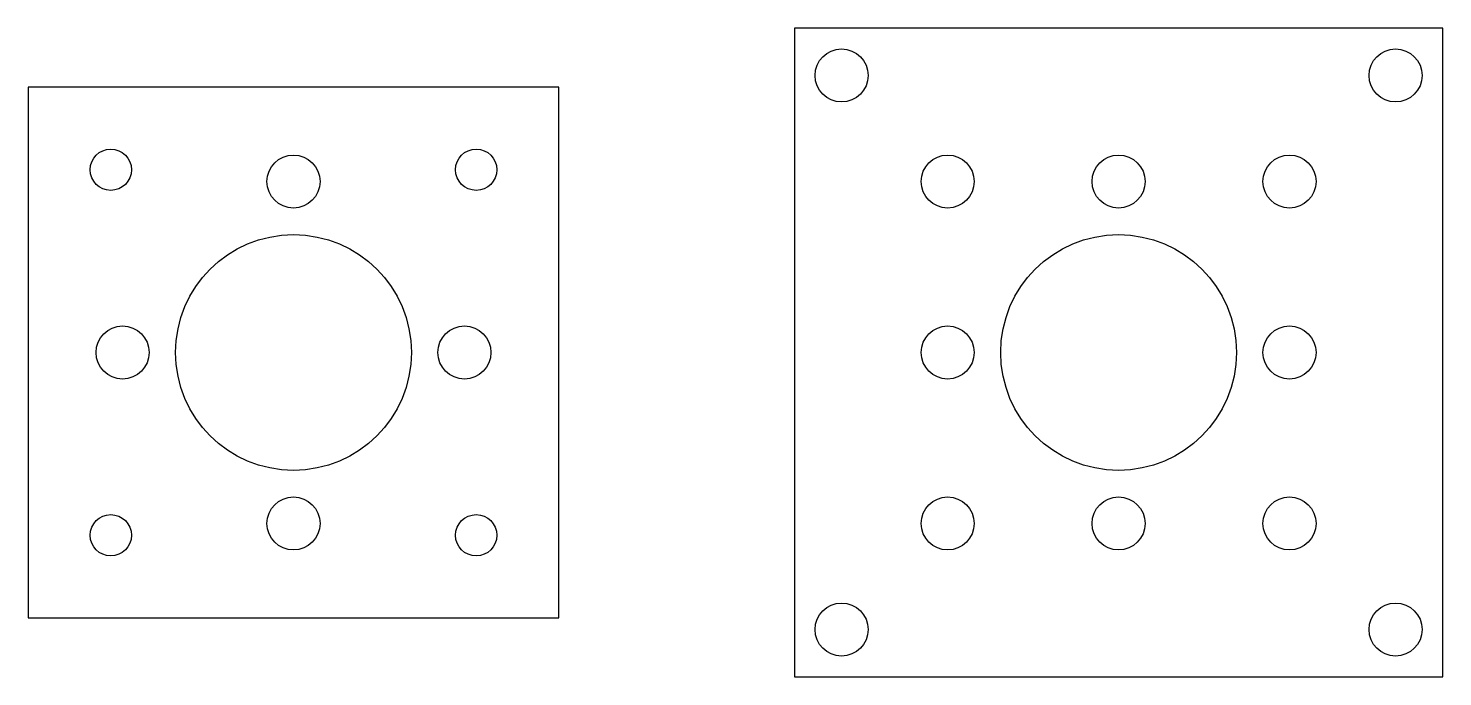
# Model space of a CAD drawing. Header units: millimetres. Extents: x 8 to 128, y 2 to 58.
import ezdxf

# ---------------------------------------------------------------- set-up
doc = ezdxf.new("R2010")
doc.units = ezdxf.units.MM
doc.layers.get('0').update_dxf_attribs({"lineweight": 25, "true_color": 0xffffff})

msp = doc.modelspace()

# ---------------------------------------------------------------- linework, layer by layer
for p, q in [((127.5, 57.5), (72.5, 57.5)), ((72.5, 57.5), (72.5, 2.5)), ((127.5, 2.5), (127.5, 57.5)), ((52.5, 52.5), (7.5, 52.5)), ((7.5, 52.5), (7.5, 7.5)), ((52.5, 7.5), (52.5, 52.5)), ((7.5, 7.5), (52.5, 7.5)), ((72.5, 2.5), (127.5, 2.5))]:
    msp.add_line(p, q)
for centre, radius in [((76.5, 53.5), 2.25), ((123.5, 53.5), 2.25), ((14.5, 45.5), 1.75), ((45.5, 45.5), 1.75), ((30, 44.5), 2.25), ((85.5, 44.5), 2.25), ((100, 44.5), 2.25), ((114.5, 44.5), 2.25), ((30, 30), 10), ((100, 30), 10), ((15.5, 30), 2.25), ((44.5, 30), 2.25), ((85.5, 30), 2.25), ((114.5, 30), 2.25), ((30, 15.5), 2.25), ((85.5, 15.5), 2.25), ((100, 15.5), 2.25), ((114.5, 15.5), 2.25), ((14.5, 14.5), 1.75), ((45.5, 14.5), 1.75), ((76.5, 6.5), 2.25), ((123.5, 6.5), 2.25)]:
    msp.add_circle(centre, radius)

doc.saveas('drawing.dxf')
